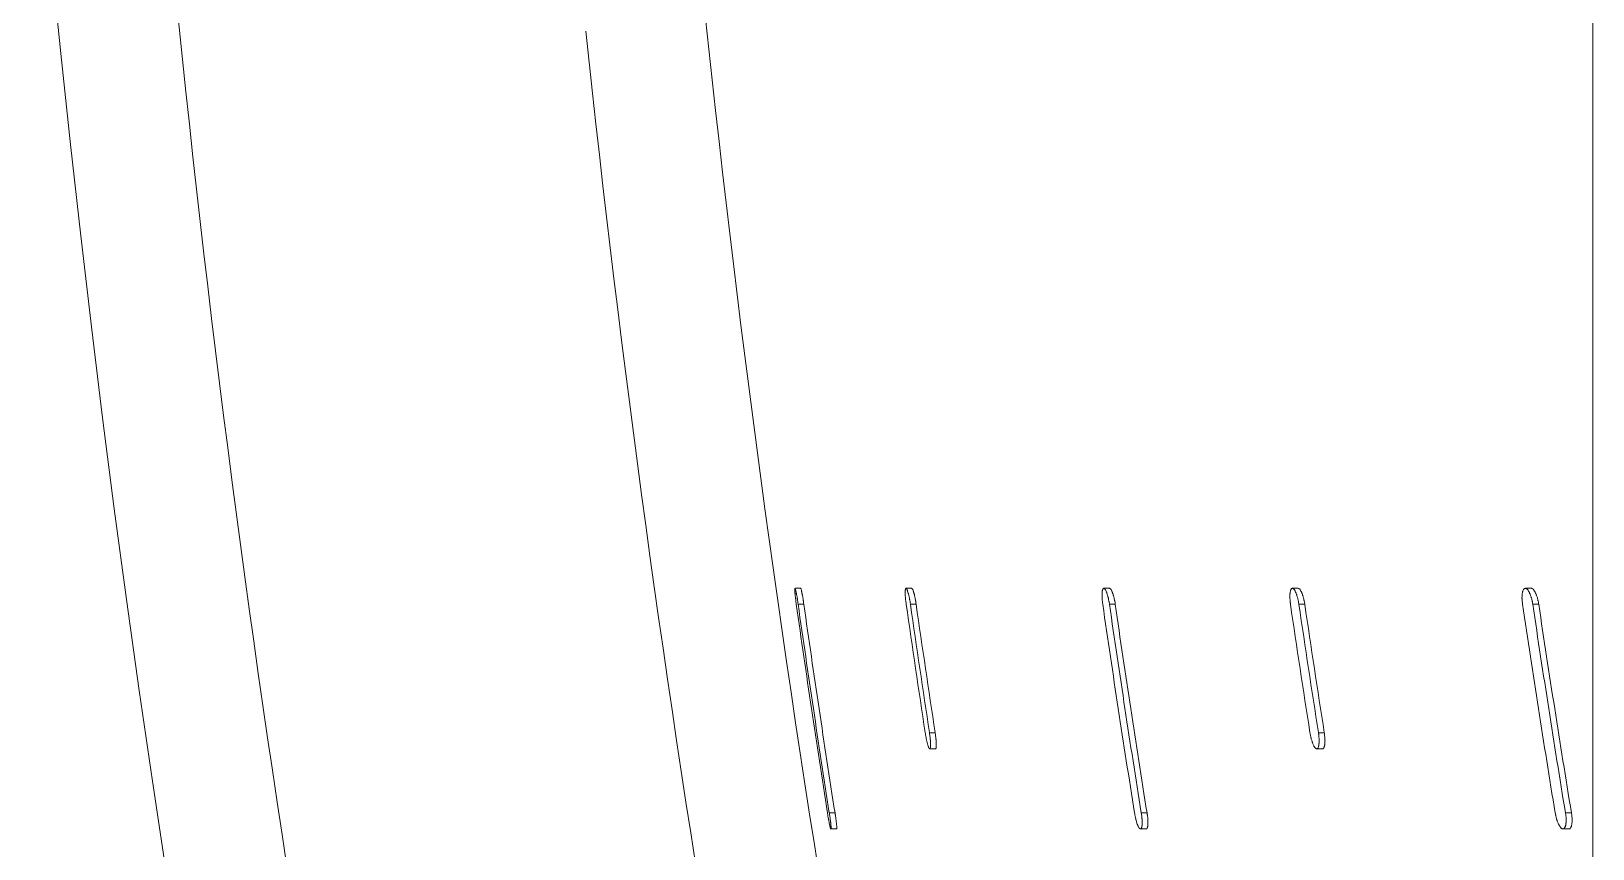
# Model space of a CAD drawing. Header units: millimetres. Extents: x 4664 to 8864, y -38 to 2932.
# Drawn here: x 7807.43 to 7824.37, y 2186.7 to 2195.57 of the extents above; entities that cross this region are included whole.
import ezdxf

# ---------------------------------------------------------------- set-up
doc = ezdxf.new("R2010")
doc.units = ezdxf.units.MM

msp = doc.modelspace()

# ---------------------------------------------------------------- linework, layer by layer
at = {"lineweight": 5}
for p, q in [((7824.373, 2198.576), (7824.373, 2186.025)), ((7815.776, 2189.525), (7815.715, 2189.525)), ((7816.982, 2189.525), (7816.92, 2189.525)), ((7819.129, 2189.525), (7819.066, 2189.525)), ((7821.177, 2189.525), (7821.113, 2189.525)), ((7823.705, 2189.525), (7823.641, 2189.525)), ((7815.811, 2189.351), (7815.749, 2189.351)), ((7817.03, 2189.351), (7816.968, 2189.351)), ((7819.191, 2189.351), (7819.128, 2189.351)), ((7821.248, 2189.351), (7821.184, 2189.351)), ((7823.787, 2189.351), (7823.722, 2189.351)), ((7817.236, 2187.958), (7817.174, 2187.958)), ((7821.459, 2187.958), (7821.395, 2187.958)), ((7817.177, 2187.784), (7817.239, 2187.784)), ((7821.376, 2187.784), (7821.44, 2187.784)), ((7816.15, 2187.087), (7816.088, 2187.087)), ((7819.536, 2187.087), (7819.473, 2187.087)), ((7824.142, 2187.087), (7824.077, 2187.087)), ((7816.104, 2186.913), (7816.166, 2186.913)), ((7819.464, 2186.913), (7819.527, 2186.913)), ((7824.05, 2186.913), (7824.114, 2186.913))]:
    msp.add_line(p, q, dxfattribs=at)
for radius, start, end in [(182.774, 159.96842, 200.03158), (181.468, 185.76036, 200.03158), (175.775, 186.0323, 200.00117), (177.081, 186.0323, 200.00117), (175.582, 188.12976, 188.87663), (175.562, 188.1307, 188.87766), (175.501, 188.13355, 188.88078), (174.401, 188.18518, 188.6478), (174.355, 188.18734, 188.65008), (174.294, 188.19025, 188.65316), (172.29, 188.2862, 189.04767), (172.218, 188.28967, 189.05147), (172.156, 188.29269, 189.05477), (170.274, 188.385, 188.85909), (170.183, 188.38948, 188.86383), (170.12, 188.39261, 188.86714), (167.783, 188.51041, 189.29283), (167.673, 188.51603, 189.29897), (167.609, 188.5193, 189.30255)]:
    msp.add_arc((7989.546, 2214.181), radius, start, end, dxfattribs=at)
for points, knots in [([(7815.749, 2189.351), (7815.748, 2189.362), (7815.746, 2189.373), (7815.743, 2189.39), (7815.743, 2189.395), (7815.741, 2189.404), (7815.741, 2189.406), (7815.74, 2189.412), (7815.74, 2189.414), (7815.737, 2189.427), (7815.736, 2189.437), (7815.733, 2189.452), (7815.732, 2189.456), (7815.73, 2189.465), (7815.73, 2189.469), (7815.727, 2189.481), (7815.726, 2189.488), (7815.724, 2189.496), (7815.723, 2189.498), (7815.723, 2189.501), (7815.722, 2189.502), (7815.721, 2189.506), (7815.72, 2189.511), (7815.719, 2189.515), (7815.718, 2189.518), (7815.718, 2189.519), (7815.717, 2189.52), (7815.717, 2189.521), (7815.716, 2189.524), (7815.715, 2189.525), (7815.714, 2189.525), (7815.714, 2189.525), (7815.713, 2189.524), (7815.713, 2189.524), (7815.713, 2189.523), (7815.713, 2189.523), (7815.713, 2189.523), (7815.713, 2189.522), (7815.712, 2189.519), (7815.712, 2189.516), (7815.712, 2189.511), (7815.712, 2189.509), (7815.712, 2189.507), (7815.712, 2189.506), (7815.712, 2189.502), (7815.713, 2189.499), (7815.713, 2189.489), (7815.714, 2189.482), (7815.714, 2189.472), (7815.715, 2189.47), (7815.715, 2189.465), (7815.715, 2189.463), (7815.716, 2189.457), (7815.717, 2189.448), (7815.718, 2189.438), (7815.719, 2189.43), (7815.719, 2189.428), (7815.719, 2189.422), (7815.72, 2189.42), (7815.721, 2189.407), (7815.723, 2189.396), (7815.725, 2189.379), (7815.726, 2189.373), (7815.727, 2189.362), (7815.728, 2189.356), (7815.729, 2189.351)], [0, 0, 0, 0, 0.0625, 0.0625, 0.09375, 0.09375, 0.109375, 0.109375, 0.125, 0.125, 0.1875, 0.1875, 0.21875, 0.21875, 0.25, 0.25, 0.3125, 0.3125, 0.328125, 0.328125, 0.34375, 0.34375, 0.375, 0.40625, 0.40625, 0.421875, 0.421875, 0.4375, 0.4375, 0.5, 0.5, 0.53125, 0.53125, 0.539063, 0.539063, 0.546875, 0.546875, 0.5625, 0.5625, 0.625, 0.625, 0.640625, 0.640625, 0.65625, 0.65625, 0.6875, 0.6875, 0.75, 0.75, 0.765625, 0.765625, 0.78125, 0.78125, 0.8125, 0.84375, 0.84375, 0.859375, 0.859375, 0.875, 0.875, 0.9375, 0.9375, 0.96875, 0.96875, 1, 1, 1, 1]), ([(7815.811, 2189.351), (7815.809, 2189.362), (7815.808, 2189.373), (7815.806, 2189.387), (7815.805, 2189.39), (7815.804, 2189.395), (7815.804, 2189.398), (7815.803, 2189.406), (7815.802, 2189.412), (7815.799, 2189.427), (7815.797, 2189.437), (7815.795, 2189.448), (7815.795, 2189.449), (7815.795, 2189.451), (7815.794, 2189.453), (7815.794, 2189.456), (7815.793, 2189.458), (7815.792, 2189.465), (7815.791, 2189.473), (7815.789, 2189.481), (7815.788, 2189.486), (7815.787, 2189.489), (7815.787, 2189.492), (7815.786, 2189.493), (7815.786, 2189.494), (7815.784, 2189.501), (7815.783, 2189.507), (7815.781, 2189.513), (7815.781, 2189.515), (7815.78, 2189.517), (7815.78, 2189.518), (7815.779, 2189.519), (7815.779, 2189.519), (7815.779, 2189.52), (7815.779, 2189.521), (7815.777, 2189.523), (7815.777, 2189.525), (7815.776, 2189.525), (7815.776, 2189.525), (7815.776, 2189.525)], [0, 0, 0, 0, 0.124509, 0.124509, 0.155636, 0.155636, 0.186763, 0.186763, 0.249017, 0.249017, 0.373526, 0.373526, 0.38909, 0.38909, 0.404653, 0.404653, 0.43578, 0.43578, 0.498035, 0.560289, 0.560289, 0.591416, 0.60698, 0.60698, 0.622543, 0.622543, 0.747052, 0.747052, 0.809306, 0.809306, 0.82487, 0.82487, 0.840434, 0.840434, 0.871561, 0.871561, 0.996069, 0.996069, 1, 1, 1, 1]), ([(7816.968, 2189.351), (7816.966, 2189.362), (7816.965, 2189.373), (7816.962, 2189.39), (7816.961, 2189.395), (7816.959, 2189.404), (7816.959, 2189.406), (7816.958, 2189.412), (7816.957, 2189.414), (7816.955, 2189.427), (7816.952, 2189.437), (7816.949, 2189.452), (7816.948, 2189.456), (7816.946, 2189.465), (7816.945, 2189.469), (7816.941, 2189.481), (7816.939, 2189.488), (7816.937, 2189.496), (7816.936, 2189.498), (7816.935, 2189.501), (7816.934, 2189.502), (7816.933, 2189.506), (7816.932, 2189.509), (7816.929, 2189.515), (7816.927, 2189.519), (7816.925, 2189.522), (7816.924, 2189.522), (7816.923, 2189.523), (7816.923, 2189.523), (7816.922, 2189.524), (7816.92, 2189.525), (7816.919, 2189.525), (7816.918, 2189.524), (7816.917, 2189.523), (7816.917, 2189.523), (7816.916, 2189.522), (7816.915, 2189.52), (7816.914, 2189.516), (7816.913, 2189.51), (7816.912, 2189.508), (7816.912, 2189.502), (7816.911, 2189.499), (7816.911, 2189.49), (7816.911, 2189.483), (7816.911, 2189.473), (7816.911, 2189.472), (7816.911, 2189.47), (7816.911, 2189.469), (7816.911, 2189.466), (7816.911, 2189.464), (7816.911, 2189.457), (7816.912, 2189.448), (7816.912, 2189.438), (7816.913, 2189.431), (7816.913, 2189.428), (7816.914, 2189.423), (7816.914, 2189.42), (7816.915, 2189.407), (7816.916, 2189.396), (7816.918, 2189.379), (7816.919, 2189.374), (7816.92, 2189.365), (7816.92, 2189.362), (7816.921, 2189.356), (7816.921, 2189.353), (7816.922, 2189.351)], [0, 0, 0, 0, 0.0625, 0.0625, 0.09375, 0.09375, 0.109375, 0.109375, 0.125, 0.125, 0.1875, 0.1875, 0.21875, 0.21875, 0.25, 0.25, 0.3125, 0.3125, 0.328125, 0.328125, 0.34375, 0.34375, 0.375, 0.375, 0.4375, 0.4375, 0.453125, 0.453125, 0.46875, 0.46875, 0.5, 0.53125, 0.53125, 0.546875, 0.546875, 0.5625, 0.5625, 0.625, 0.625, 0.65625, 0.65625, 0.6875, 0.6875, 0.75, 0.75, 0.757812, 0.757812, 0.765625, 0.765625, 0.78125, 0.78125, 0.8125, 0.84375, 0.84375, 0.859375, 0.859375, 0.875, 0.875, 0.9375, 0.9375, 0.96875, 0.96875, 0.984375, 0.984375, 1, 1, 1, 1]), ([(7817.03, 2189.351), (7817.028, 2189.362), (7817.027, 2189.373), (7817.024, 2189.387), (7817.024, 2189.391), (7817.023, 2189.395), (7817.022, 2189.398), (7817.022, 2189.4), (7817.021, 2189.406), (7817.02, 2189.412), (7817.017, 2189.427), (7817.015, 2189.437), (7817.012, 2189.449), (7817.011, 2189.451), (7817.01, 2189.456), (7817.01, 2189.458), (7817.008, 2189.465), (7817.006, 2189.473), (7817.004, 2189.481), (7817.002, 2189.486), (7817.001, 2189.489), (7817, 2189.491), (7817, 2189.493), (7816.999, 2189.494), (7816.997, 2189.501), (7816.995, 2189.506), (7816.992, 2189.513), (7816.991, 2189.515), (7816.99, 2189.518), (7816.989, 2189.518), (7816.988, 2189.52), (7816.988, 2189.52), (7816.985, 2189.523), (7816.984, 2189.525), (7816.982, 2189.525), (7816.982, 2189.525), (7816.982, 2189.525)], [0, 0, 0, 0, 0.124116, 0.124116, 0.155145, 0.17066, 0.17066, 0.186174, 0.186174, 0.248232, 0.248232, 0.372349, 0.372349, 0.403378, 0.403378, 0.434407, 0.434407, 0.496465, 0.558523, 0.558523, 0.589552, 0.605067, 0.605067, 0.620581, 0.620581, 0.744697, 0.744697, 0.806756, 0.806756, 0.837785, 0.837785, 0.868814, 0.868814, 0.99293, 0.99293, 1, 1, 1, 1]), ([(7819.055, 2189.351), (7819.054, 2189.362), (7819.052, 2189.374), (7819.05, 2189.39), (7819.05, 2189.396), (7819.049, 2189.404), (7819.049, 2189.407), (7819.049, 2189.413), (7819.049, 2189.415), (7819.048, 2189.429), (7819.047, 2189.439), (7819.047, 2189.451), (7819.047, 2189.453), (7819.047, 2189.457), (7819.047, 2189.458), (7819.047, 2189.46), (7819.048, 2189.466), (7819.048, 2189.475), (7819.049, 2189.483), (7819.049, 2189.488), (7819.05, 2189.49), (7819.05, 2189.493), (7819.05, 2189.495), (7819.051, 2189.5), (7819.052, 2189.506), (7819.055, 2189.513), (7819.056, 2189.516), (7819.058, 2189.519), (7819.058, 2189.519), (7819.059, 2189.521), (7819.06, 2189.521), (7819.062, 2189.524), (7819.064, 2189.525), (7819.067, 2189.525), (7819.068, 2189.525), (7819.069, 2189.524), (7819.07, 2189.524), (7819.072, 2189.523), (7819.073, 2189.522), (7819.077, 2189.519), (7819.08, 2189.515), (7819.083, 2189.51), (7819.084, 2189.509), (7819.085, 2189.506), (7819.086, 2189.505), (7819.088, 2189.501), (7819.091, 2189.495), (7819.094, 2189.488), (7819.096, 2189.483), (7819.097, 2189.481), (7819.098, 2189.477), (7819.099, 2189.475), (7819.102, 2189.465), (7819.105, 2189.457), (7819.109, 2189.442), (7819.11, 2189.438), (7819.112, 2189.43), (7819.113, 2189.428), (7819.114, 2189.422), (7819.115, 2189.42), (7819.118, 2189.407), (7819.12, 2189.396), (7819.123, 2189.382), (7819.123, 2189.379), (7819.124, 2189.374), (7819.125, 2189.371), (7819.126, 2189.362), (7819.127, 2189.356), (7819.128, 2189.351)], [0, 0, 0, 0, 0.0625, 0.0625, 0.09375, 0.09375, 0.109375, 0.109375, 0.125, 0.125, 0.1875, 0.1875, 0.203125, 0.203125, 0.210938, 0.210938, 0.21875, 0.25, 0.28125, 0.28125, 0.296875, 0.296875, 0.3125, 0.3125, 0.34375, 0.375, 0.40625, 0.40625, 0.421875, 0.421875, 0.4375, 0.4375, 0.5, 0.5, 0.515625, 0.515625, 0.53125, 0.53125, 0.5625, 0.5625, 0.625, 0.625, 0.640625, 0.640625, 0.65625, 0.65625, 0.6875, 0.71875, 0.71875, 0.734375, 0.734375, 0.75, 0.75, 0.8125, 0.8125, 0.84375, 0.84375, 0.859375, 0.859375, 0.875, 0.875, 0.9375, 0.9375, 0.953125, 0.953125, 0.96875, 0.96875, 1, 1, 1, 1]), ([(7819.191, 2189.351), (7819.189, 2189.362), (7819.187, 2189.373), (7819.185, 2189.387), (7819.184, 2189.39), (7819.183, 2189.396), (7819.182, 2189.398), (7819.181, 2189.407), (7819.179, 2189.412), (7819.176, 2189.428), (7819.173, 2189.438), (7819.17, 2189.449), (7819.169, 2189.452), (7819.168, 2189.456), (7819.167, 2189.458), (7819.165, 2189.465), (7819.162, 2189.473), (7819.16, 2189.481), (7819.157, 2189.486), (7819.157, 2189.488), (7819.155, 2189.491), (7819.155, 2189.493), (7819.151, 2189.501), (7819.148, 2189.506), (7819.144, 2189.513), (7819.143, 2189.515), (7819.141, 2189.517), (7819.141, 2189.517), (7819.14, 2189.518), (7819.14, 2189.519), (7819.139, 2189.52), (7819.138, 2189.52), (7819.135, 2189.523), (7819.132, 2189.525), (7819.129, 2189.525), (7819.129, 2189.525), (7819.129, 2189.525)], [0, 0, 0, 0, 0.123705, 0.123705, 0.154631, 0.154631, 0.185557, 0.185557, 0.247409, 0.247409, 0.371114, 0.371114, 0.40204, 0.40204, 0.432966, 0.432966, 0.494819, 0.556671, 0.556671, 0.587597, 0.587597, 0.618523, 0.618523, 0.742228, 0.742228, 0.80408, 0.80408, 0.819543, 0.819543, 0.835006, 0.835006, 0.865933, 0.865933, 0.989637, 0.989637, 1, 1, 1, 1]), ([(7821.184, 2189.351), (7821.183, 2189.356), (7821.182, 2189.362), (7821.18, 2189.374), (7821.178, 2189.385), (7821.176, 2189.396), (7821.174, 2189.404), (7821.173, 2189.407), (7821.172, 2189.412), (7821.171, 2189.415), (7821.168, 2189.428), (7821.165, 2189.438), (7821.161, 2189.45), (7821.161, 2189.452), (7821.159, 2189.456), (7821.158, 2189.459), (7821.156, 2189.465), (7821.154, 2189.469), (7821.149, 2189.481), (7821.146, 2189.488), (7821.142, 2189.496), (7821.141, 2189.498), (7821.139, 2189.501), (7821.139, 2189.502), (7821.136, 2189.506), (7821.134, 2189.509), (7821.129, 2189.515), (7821.126, 2189.518), (7821.122, 2189.521), (7821.121, 2189.522), (7821.12, 2189.523), (7821.119, 2189.523), (7821.117, 2189.524), (7821.114, 2189.525), (7821.111, 2189.525), (7821.109, 2189.524), (7821.108, 2189.524), (7821.106, 2189.523), (7821.106, 2189.523), (7821.102, 2189.52), (7821.1, 2189.517), (7821.097, 2189.511), (7821.096, 2189.508), (7821.094, 2189.505), (7821.094, 2189.503), (7821.093, 2189.5), (7821.093, 2189.499), (7821.091, 2189.494), (7821.09, 2189.487), (7821.089, 2189.48), (7821.088, 2189.474), (7821.088, 2189.472), (7821.087, 2189.467), (7821.087, 2189.465), (7821.087, 2189.459), (7821.086, 2189.449), (7821.086, 2189.439), (7821.086, 2189.429), (7821.086, 2189.424), (7821.087, 2189.413), (7821.087, 2189.402), (7821.088, 2189.385), (7821.09, 2189.374), (7821.091, 2189.365), (7821.091, 2189.362), (7821.092, 2189.356), (7821.092, 2189.354), (7821.093, 2189.351)], [0, 0, 0, 0, 0.03125, 0.03125, 0.0625, 0.09375, 0.09375, 0.109375, 0.109375, 0.125, 0.125, 0.1875, 0.1875, 0.203125, 0.203125, 0.21875, 0.21875, 0.25, 0.25, 0.3125, 0.3125, 0.328125, 0.328125, 0.34375, 0.34375, 0.375, 0.375, 0.4375, 0.4375, 0.453125, 0.453125, 0.46875, 0.46875, 0.5, 0.53125, 0.53125, 0.546875, 0.546875, 0.5625, 0.5625, 0.625, 0.625, 0.65625, 0.65625, 0.671875, 0.671875, 0.6875, 0.6875, 0.71875, 0.75, 0.75, 0.765625, 0.765625, 0.78125, 0.78125, 0.8125, 0.84375, 0.84375, 0.875, 0.875, 0.90625, 0.9375, 0.96875, 0.96875, 0.984375, 0.984375, 1, 1, 1, 1]), ([(7821.248, 2189.351), (7821.246, 2189.362), (7821.244, 2189.374), (7821.241, 2189.388), (7821.241, 2189.39), (7821.239, 2189.396), (7821.239, 2189.399), (7821.237, 2189.407), (7821.236, 2189.412), (7821.232, 2189.428), (7821.229, 2189.438), (7821.225, 2189.45), (7821.224, 2189.452), (7821.223, 2189.456), (7821.222, 2189.459), (7821.22, 2189.465), (7821.216, 2189.473), (7821.213, 2189.481), (7821.211, 2189.486), (7821.21, 2189.488), (7821.208, 2189.491), (7821.207, 2189.493), (7821.203, 2189.501), (7821.2, 2189.506), (7821.195, 2189.513), (7821.193, 2189.515), (7821.191, 2189.517), (7821.19, 2189.518), (7821.188, 2189.52), (7821.187, 2189.52), (7821.183, 2189.523), (7821.18, 2189.524), (7821.177, 2189.525), (7821.177, 2189.525), (7821.176, 2189.525)], [0, 0, 0, 0, 0.12342, 0.12342, 0.154275, 0.154275, 0.18513, 0.18513, 0.24684, 0.24684, 0.37026, 0.37026, 0.401115, 0.401115, 0.43197, 0.43197, 0.49368, 0.55539, 0.55539, 0.586245, 0.586245, 0.6171, 0.6171, 0.74052, 0.74052, 0.80223, 0.80223, 0.833085, 0.833085, 0.86394, 0.86394, 0.98736, 0.98736, 1, 1, 1, 1]), ([(7823.611, 2189.351), (7823.61, 2189.356), (7823.609, 2189.368), (7823.607, 2189.385), (7823.606, 2189.397), (7823.606, 2189.405), (7823.606, 2189.408), (7823.606, 2189.414), (7823.605, 2189.416), (7823.605, 2189.424), (7823.605, 2189.435), (7823.606, 2189.445), (7823.606, 2189.451), (7823.606, 2189.452), (7823.607, 2189.454), (7823.607, 2189.456), (7823.607, 2189.459), (7823.607, 2189.461), (7823.608, 2189.468), (7823.609, 2189.477), (7823.611, 2189.484), (7823.612, 2189.49), (7823.613, 2189.491), (7823.614, 2189.495), (7823.614, 2189.496), (7823.617, 2189.504), (7823.62, 2189.509), (7823.623, 2189.514), (7823.624, 2189.515), (7823.625, 2189.517), (7823.626, 2189.518), (7823.628, 2189.52), (7823.63, 2189.521), (7823.635, 2189.524), (7823.638, 2189.525), (7823.643, 2189.525), (7823.644, 2189.524), (7823.646, 2189.524), (7823.646, 2189.524), (7823.649, 2189.523), (7823.653, 2189.521), (7823.657, 2189.518), (7823.66, 2189.516), (7823.661, 2189.515), (7823.663, 2189.513), (7823.664, 2189.512), (7823.669, 2189.506), (7823.672, 2189.501), (7823.678, 2189.492), (7823.68, 2189.488), (7823.683, 2189.483), (7823.684, 2189.481), (7823.686, 2189.477), (7823.687, 2189.475), (7823.691, 2189.466), (7823.695, 2189.457), (7823.7, 2189.443), (7823.702, 2189.438), (7823.704, 2189.432), (7823.704, 2189.431), (7823.705, 2189.428), (7823.706, 2189.424), (7823.707, 2189.42), (7823.711, 2189.407), (7823.714, 2189.397), (7823.717, 2189.382), (7823.717, 2189.38), (7823.718, 2189.374), (7823.719, 2189.371), (7823.72, 2189.362), (7823.721, 2189.356), (7823.722, 2189.351)], [0, 0, 0, 0, 0.03125, 0.0625, 0.09375, 0.09375, 0.109375, 0.109375, 0.125, 0.125, 0.15625, 0.1875, 0.1875, 0.195313, 0.195313, 0.203125, 0.203125, 0.21875, 0.21875, 0.25, 0.28125, 0.28125, 0.296875, 0.296875, 0.3125, 0.3125, 0.375, 0.375, 0.390625, 0.390625, 0.40625, 0.40625, 0.4375, 0.4375, 0.5, 0.5, 0.515625, 0.515625, 0.53125, 0.53125, 0.5625, 0.59375, 0.59375, 0.609375, 0.609375, 0.625, 0.625, 0.6875, 0.6875, 0.71875, 0.71875, 0.734375, 0.734375, 0.75, 0.75, 0.8125, 0.8125, 0.84375, 0.84375, 0.851562, 0.851562, 0.859375, 0.875, 0.875, 0.9375, 0.9375, 0.953125, 0.953125, 0.96875, 0.96875, 1, 1, 1, 1]), ([(7823.787, 2189.351), (7823.786, 2189.356), (7823.784, 2189.368), (7823.782, 2189.379), (7823.78, 2189.388), (7823.779, 2189.391), (7823.778, 2189.396), (7823.777, 2189.399), (7823.775, 2189.407), (7823.774, 2189.413), (7823.77, 2189.428), (7823.766, 2189.438), (7823.762, 2189.45), (7823.761, 2189.452), (7823.759, 2189.457), (7823.759, 2189.459), (7823.756, 2189.465), (7823.752, 2189.474), (7823.749, 2189.481), (7823.746, 2189.486), (7823.745, 2189.488), (7823.743, 2189.492), (7823.742, 2189.493), (7823.737, 2189.501), (7823.733, 2189.506), (7823.727, 2189.513), (7823.725, 2189.515), (7823.722, 2189.517), (7823.721, 2189.518), (7823.72, 2189.52), (7823.719, 2189.52), (7823.714, 2189.523), (7823.71, 2189.524), (7823.706, 2189.525), (7823.706, 2189.525), (7823.705, 2189.525)], [0, 0, 0, 0, 0.061561, 0.123122, 0.123122, 0.153902, 0.153902, 0.184682, 0.184682, 0.246243, 0.246243, 0.369365, 0.369365, 0.400145, 0.400145, 0.430925, 0.430925, 0.492486, 0.554047, 0.554047, 0.584827, 0.584827, 0.615608, 0.615608, 0.738729, 0.738729, 0.80029, 0.80029, 0.83107, 0.83107, 0.861851, 0.861851, 0.984972, 0.984972, 1, 1, 1, 1]), ([(7817.128, 2187.958), (7817.13, 2187.946), (7817.132, 2187.935), (7817.135, 2187.918), (7817.136, 2187.913), (7817.137, 2187.905), (7817.138, 2187.902), (7817.139, 2187.897), (7817.139, 2187.894), (7817.142, 2187.881), (7817.144, 2187.871), (7817.148, 2187.857), (7817.149, 2187.852), (7817.151, 2187.843), (7817.152, 2187.839), (7817.156, 2187.827), (7817.158, 2187.82), (7817.161, 2187.812), (7817.161, 2187.811), (7817.162, 2187.808), (7817.163, 2187.806), (7817.164, 2187.802), (7817.165, 2187.8), (7817.168, 2187.793), (7817.17, 2187.79), (7817.173, 2187.787), (7817.173, 2187.786), (7817.174, 2187.785), (7817.174, 2187.785), (7817.176, 2187.784), (7817.177, 2187.783), (7817.179, 2187.784), (7817.18, 2187.784), (7817.18, 2187.785), (7817.181, 2187.786), (7817.181, 2187.786), (7817.183, 2187.789), (7817.183, 2187.792), (7817.185, 2187.798), (7817.185, 2187.801), (7817.185, 2187.806), (7817.186, 2187.809), (7817.186, 2187.819), (7817.186, 2187.826), (7817.186, 2187.835), (7817.186, 2187.836), (7817.186, 2187.838), (7817.186, 2187.839), (7817.186, 2187.842), (7817.186, 2187.844), (7817.186, 2187.851), (7817.185, 2187.86), (7817.184, 2187.87), (7817.184, 2187.878), (7817.183, 2187.88), (7817.183, 2187.885), (7817.183, 2187.888), (7817.181, 2187.901), (7817.18, 2187.912), (7817.178, 2187.929), (7817.177, 2187.935), (7817.176, 2187.943), (7817.176, 2187.946), (7817.175, 2187.952), (7817.175, 2187.955), (7817.174, 2187.958)], [0, 0, 0, 0, 0.0625, 0.0625, 0.09375, 0.09375, 0.109375, 0.109375, 0.125, 0.125, 0.1875, 0.1875, 0.21875, 0.21875, 0.25, 0.25, 0.3125, 0.3125, 0.328125, 0.328125, 0.34375, 0.34375, 0.375, 0.375, 0.4375, 0.4375, 0.453125, 0.453125, 0.46875, 0.46875, 0.5, 0.53125, 0.53125, 0.546875, 0.546875, 0.5625, 0.5625, 0.625, 0.625, 0.65625, 0.65625, 0.6875, 0.6875, 0.75, 0.75, 0.757812, 0.757812, 0.765625, 0.765625, 0.78125, 0.78125, 0.8125, 0.84375, 0.84375, 0.859375, 0.859375, 0.875, 0.875, 0.9375, 0.9375, 0.96875, 0.96875, 0.984375, 0.984375, 1, 1, 1, 1]), ([(7817.24, 2187.784), (7817.24, 2187.784), (7817.24, 2187.784), (7817.241, 2187.784), (7817.241, 2187.784), (7817.242, 2187.785), (7817.243, 2187.785), (7817.245, 2187.789), (7817.246, 2187.792), (7817.247, 2187.797), (7817.247, 2187.797), (7817.247, 2187.798), (7817.247, 2187.799), (7817.247, 2187.801), (7817.247, 2187.802), (7817.248, 2187.806), (7817.248, 2187.812), (7817.248, 2187.819), (7817.248, 2187.824), (7817.248, 2187.826), (7817.248, 2187.83), (7817.248, 2187.832), (7817.248, 2187.842), (7817.248, 2187.851), (7817.247, 2187.865), (7817.247, 2187.87), (7817.246, 2187.876), (7817.246, 2187.878), (7817.246, 2187.88), (7817.245, 2187.884), (7817.245, 2187.888), (7817.244, 2187.901), (7817.242, 2187.912), (7817.241, 2187.926), (7817.24, 2187.929), (7817.24, 2187.935), (7817.239, 2187.938), (7817.238, 2187.946), (7817.237, 2187.952), (7817.236, 2187.958)], [0, 0, 0, 0, 0.023952, 0.023952, 0.055437, 0.055437, 0.118408, 0.118408, 0.24435, 0.24435, 0.260092, 0.260092, 0.275835, 0.275835, 0.30732, 0.30732, 0.370291, 0.433262, 0.433262, 0.464748, 0.464748, 0.496233, 0.496233, 0.622175, 0.622175, 0.685146, 0.685146, 0.700888, 0.700888, 0.716631, 0.748117, 0.748117, 0.874058, 0.874058, 0.905544, 0.905544, 0.937029, 0.937029, 1, 1, 1, 1]), ([(7821.304, 2187.958), (7821.305, 2187.952), (7821.306, 2187.946), (7821.308, 2187.935), (7821.31, 2187.923), (7821.313, 2187.912), (7821.314, 2187.904), (7821.315, 2187.901), (7821.316, 2187.896), (7821.317, 2187.893), (7821.321, 2187.88), (7821.324, 2187.87), (7821.327, 2187.859), (7821.328, 2187.856), (7821.33, 2187.852), (7821.331, 2187.85), (7821.333, 2187.843), (7821.335, 2187.839), (7821.34, 2187.827), (7821.343, 2187.82), (7821.347, 2187.812), (7821.348, 2187.811), (7821.35, 2187.808), (7821.351, 2187.806), (7821.353, 2187.802), (7821.355, 2187.8), (7821.36, 2187.793), (7821.363, 2187.79), (7821.367, 2187.787), (7821.368, 2187.786), (7821.37, 2187.785), (7821.371, 2187.785), (7821.373, 2187.784), (7821.376, 2187.783), (7821.379, 2187.784), (7821.381, 2187.784), (7821.382, 2187.785), (7821.383, 2187.785), (7821.384, 2187.786), (7821.387, 2187.788), (7821.389, 2187.791), (7821.393, 2187.797), (7821.394, 2187.8), (7821.395, 2187.804), (7821.396, 2187.805), (7821.396, 2187.808), (7821.397, 2187.809), (7821.398, 2187.814), (7821.399, 2187.821), (7821.401, 2187.828), (7821.401, 2187.834), (7821.401, 2187.837), (7821.402, 2187.841), (7821.402, 2187.843), (7821.402, 2187.85), (7821.403, 2187.859), (7821.403, 2187.874), (7821.403, 2187.884), (7821.402, 2187.895), (7821.402, 2187.901), (7821.401, 2187.912), (7821.4, 2187.923), (7821.399, 2187.934), (7821.398, 2187.943), (7821.397, 2187.946), (7821.396, 2187.952), (7821.396, 2187.955), (7821.395, 2187.958)], [0, 0, 0, 0, 0.03125, 0.03125, 0.0625, 0.09375, 0.09375, 0.109375, 0.109375, 0.125, 0.125, 0.1875, 0.1875, 0.203125, 0.203125, 0.21875, 0.21875, 0.25, 0.25, 0.3125, 0.3125, 0.328125, 0.328125, 0.34375, 0.34375, 0.375, 0.375, 0.4375, 0.4375, 0.453125, 0.453125, 0.46875, 0.46875, 0.5, 0.53125, 0.53125, 0.546875, 0.546875, 0.5625, 0.5625, 0.625, 0.625, 0.65625, 0.65625, 0.671875, 0.671875, 0.6875, 0.6875, 0.71875, 0.75, 0.75, 0.765625, 0.765625, 0.78125, 0.78125, 0.8125, 0.84375, 0.875, 0.875, 0.90625, 0.90625, 0.9375, 0.96875, 0.96875, 0.984375, 0.984375, 1, 1, 1, 1]), ([(7821.441, 2187.784), (7821.442, 2187.784), (7821.443, 2187.784), (7821.445, 2187.784), (7821.447, 2187.785), (7821.451, 2187.788), (7821.453, 2187.791), (7821.456, 2187.796), (7821.456, 2187.797), (7821.457, 2187.799), (7821.457, 2187.8), (7821.458, 2187.801), (7821.459, 2187.804), (7821.461, 2187.811), (7821.462, 2187.817), (7821.464, 2187.825), (7821.464, 2187.828), (7821.465, 2187.835), (7821.465, 2187.837), (7821.466, 2187.841), (7821.466, 2187.843), (7821.466, 2187.85), (7821.467, 2187.859), (7821.467, 2187.869), (7821.467, 2187.875), (7821.467, 2187.877), (7821.466, 2187.879), (7821.466, 2187.88), (7821.466, 2187.884), (7821.466, 2187.887), (7821.466, 2187.895), (7821.465, 2187.906), (7821.464, 2187.917), (7821.463, 2187.926), (7821.463, 2187.929), (7821.462, 2187.934), (7821.462, 2187.937), (7821.461, 2187.946), (7821.46, 2187.952), (7821.459, 2187.958)], [0, 0, 0, 0, 0.049693, 0.049693, 0.113047, 0.113047, 0.239754, 0.239754, 0.271431, 0.271431, 0.28727, 0.28727, 0.303108, 0.366462, 0.429816, 0.429816, 0.49317, 0.49317, 0.524846, 0.524846, 0.556523, 0.556523, 0.619877, 0.683231, 0.683231, 0.699069, 0.699069, 0.714908, 0.714908, 0.746585, 0.746585, 0.809939, 0.873292, 0.873292, 0.904969, 0.904969, 0.936646, 0.936646, 1, 1, 1, 1]), ([(7816.088, 2187.087), (7816.09, 2187.076), (7816.091, 2187.064), (7816.094, 2187.048), (7816.094, 2187.042), (7816.096, 2187.034), (7816.096, 2187.031), (7816.097, 2187.026), (7816.097, 2187.023), (7816.099, 2187.01), (7816.1, 2187), (7816.101, 2186.988), (7816.102, 2186.986), (7816.102, 2186.981), (7816.102, 2186.979), (7816.103, 2186.972), (7816.104, 2186.968), (7816.105, 2186.956), (7816.105, 2186.949), (7816.106, 2186.941), (7816.106, 2186.941), (7816.106, 2186.939), (7816.106, 2186.938), (7816.106, 2186.936), (7816.106, 2186.935), (7816.106, 2186.931), (7816.107, 2186.926), (7816.107, 2186.922), (7816.107, 2186.919), (7816.106, 2186.919), (7816.106, 2186.917), (7816.106, 2186.917), (7816.106, 2186.914), (7816.105, 2186.913), (7816.104, 2186.913), (7816.104, 2186.913), (7816.103, 2186.914), (7816.103, 2186.914), (7816.103, 2186.914), (7816.103, 2186.915), (7816.102, 2186.916), (7816.101, 2186.919), (7816.1, 2186.922), (7816.098, 2186.928), (7816.098, 2186.929), (7816.097, 2186.931), (7816.097, 2186.933), (7816.096, 2186.937), (7816.094, 2186.942), (7816.093, 2186.949), (7816.092, 2186.955), (7816.091, 2186.957), (7816.09, 2186.96), (7816.09, 2186.962), (7816.088, 2186.973), (7816.086, 2186.981), (7816.083, 2186.995), (7816.082, 2187), (7816.081, 2187.008), (7816.08, 2187.01), (7816.079, 2187.015), (7816.079, 2187.018), (7816.077, 2187.031), (7816.075, 2187.042), (7816.072, 2187.056), (7816.072, 2187.059), (7816.071, 2187.064), (7816.07, 2187.067), (7816.069, 2187.076), (7816.068, 2187.081), (7816.067, 2187.087)], [0, 0, 0, 0, 0.0625, 0.0625, 0.09375, 0.09375, 0.109375, 0.109375, 0.125, 0.125, 0.1875, 0.1875, 0.203125, 0.203125, 0.21875, 0.21875, 0.25, 0.25, 0.3125, 0.3125, 0.320313, 0.320313, 0.328125, 0.328125, 0.34375, 0.34375, 0.375, 0.40625, 0.40625, 0.421875, 0.421875, 0.4375, 0.4375, 0.5, 0.5, 0.53125, 0.53125, 0.539063, 0.539063, 0.546875, 0.5625, 0.5625, 0.625, 0.625, 0.640625, 0.640625, 0.65625, 0.65625, 0.6875, 0.71875, 0.71875, 0.734375, 0.734375, 0.75, 0.75, 0.8125, 0.8125, 0.84375, 0.84375, 0.859375, 0.859375, 0.875, 0.875, 0.9375, 0.9375, 0.953125, 0.953125, 0.96875, 0.96875, 1, 1, 1, 1]), ([(7816.167, 2186.913), (7816.167, 2186.913), (7816.167, 2186.913), (7816.167, 2186.913), (7816.167, 2186.913), (7816.167, 2186.914), (7816.168, 2186.914), (7816.168, 2186.915), (7816.168, 2186.918), (7816.168, 2186.922), (7816.168, 2186.927), (7816.168, 2186.928), (7816.168, 2186.931), (7816.168, 2186.932), (7816.168, 2186.936), (7816.168, 2186.942), (7816.167, 2186.949), (7816.167, 2186.954), (7816.167, 2186.956), (7816.166, 2186.959), (7816.166, 2186.96), (7816.166, 2186.962), (7816.166, 2186.963), (7816.165, 2186.972), (7816.164, 2186.981), (7816.162, 2186.995), (7816.162, 2187), (7816.161, 2187.01), (7816.16, 2187.015), (7816.158, 2187.031), (7816.156, 2187.042), (7816.154, 2187.056), (7816.154, 2187.059), (7816.153, 2187.064), (7816.153, 2187.067), (7816.151, 2187.076), (7816.15, 2187.081), (7816.15, 2187.087)], [0, 0, 0, 0, 0.027175, 0.042866, 0.042866, 0.058557, 0.058557, 0.12132, 0.12132, 0.246845, 0.246845, 0.278227, 0.278227, 0.309608, 0.309608, 0.372371, 0.435134, 0.435134, 0.466516, 0.466516, 0.482206, 0.482206, 0.497897, 0.497897, 0.623423, 0.623423, 0.686186, 0.686186, 0.748948, 0.748948, 0.874474, 0.874474, 0.905856, 0.905856, 0.937237, 0.937237, 1, 1, 1, 1]), ([(7819.473, 2187.087), (7819.475, 2187.075), (7819.476, 2187.064), (7819.478, 2187.047), (7819.479, 2187.042), (7819.48, 2187.033), (7819.48, 2187.031), (7819.481, 2187.025), (7819.481, 2187.022), (7819.482, 2187.009), (7819.482, 2186.999), (7819.482, 2186.987), (7819.482, 2186.985), (7819.482, 2186.981), (7819.482, 2186.98), (7819.482, 2186.978), (7819.482, 2186.972), (7819.482, 2186.962), (7819.481, 2186.955), (7819.481, 2186.949), (7819.481, 2186.948), (7819.48, 2186.944), (7819.48, 2186.943), (7819.479, 2186.938), (7819.478, 2186.932), (7819.476, 2186.925), (7819.474, 2186.921), (7819.473, 2186.919), (7819.472, 2186.918), (7819.471, 2186.917), (7819.471, 2186.916), (7819.468, 2186.914), (7819.466, 2186.913), (7819.463, 2186.913), (7819.463, 2186.913), (7819.461, 2186.913), (7819.461, 2186.914), (7819.459, 2186.915), (7819.458, 2186.916), (7819.454, 2186.919), (7819.451, 2186.922), (7819.445, 2186.931), (7819.442, 2186.937), (7819.438, 2186.946), (7819.436, 2186.95), (7819.434, 2186.955), (7819.433, 2186.957), (7819.432, 2186.961), (7819.431, 2186.963), (7819.427, 2186.973), (7819.425, 2186.981), (7819.42, 2186.995), (7819.419, 2187), (7819.417, 2187.008), (7819.416, 2187.01), (7819.415, 2187.015), (7819.414, 2187.018), (7819.411, 2187.031), (7819.409, 2187.042), (7819.406, 2187.056), (7819.405, 2187.058), (7819.404, 2187.064), (7819.404, 2187.067), (7819.402, 2187.075), (7819.401, 2187.081), (7819.4, 2187.087)], [0, 0, 0, 0, 0.0625, 0.0625, 0.09375, 0.09375, 0.109375, 0.109375, 0.125, 0.125, 0.1875, 0.1875, 0.203125, 0.203125, 0.210937, 0.210937, 0.21875, 0.25, 0.28125, 0.28125, 0.296875, 0.296875, 0.3125, 0.3125, 0.34375, 0.375, 0.40625, 0.40625, 0.421875, 0.421875, 0.4375, 0.4375, 0.5, 0.5, 0.515625, 0.515625, 0.53125, 0.53125, 0.5625, 0.5625, 0.625, 0.625, 0.6875, 0.6875, 0.71875, 0.71875, 0.734375, 0.734375, 0.75, 0.75, 0.8125, 0.8125, 0.84375, 0.84375, 0.859375, 0.859375, 0.875, 0.875, 0.9375, 0.9375, 0.953125, 0.953125, 0.96875, 0.96875, 1, 1, 1, 1]), ([(7819.527, 2186.913), (7819.528, 2186.913), (7819.529, 2186.913), (7819.531, 2186.914), (7819.532, 2186.915), (7819.535, 2186.918), (7819.537, 2186.921), (7819.539, 2186.926), (7819.54, 2186.927), (7819.54, 2186.93), (7819.541, 2186.931), (7819.542, 2186.935), (7819.543, 2186.941), (7819.544, 2186.947), (7819.544, 2186.953), (7819.544, 2186.955), (7819.545, 2186.958), (7819.545, 2186.96), (7819.545, 2186.967), (7819.545, 2186.975), (7819.545, 2186.989), (7819.545, 2186.999), (7819.545, 2187.006), (7819.545, 2187.009), (7819.544, 2187.014), (7819.544, 2187.017), (7819.543, 2187.03), (7819.542, 2187.041), (7819.54, 2187.055), (7819.54, 2187.058), (7819.539, 2187.064), (7819.539, 2187.067), (7819.538, 2187.076), (7819.537, 2187.081), (7819.536, 2187.087)], [0, 0, 0, 0, 0.051748, 0.051748, 0.114965, 0.114965, 0.241399, 0.241399, 0.273007, 0.273007, 0.304616, 0.304616, 0.367832, 0.431049, 0.431049, 0.462657, 0.462657, 0.494266, 0.494266, 0.557483, 0.620699, 0.683916, 0.683916, 0.715525, 0.715525, 0.747133, 0.747133, 0.873566, 0.873566, 0.905175, 0.905175, 0.936783, 0.936783, 1, 1, 1, 1]), ([(7824.077, 2187.087), (7824.078, 2187.081), (7824.08, 2187.07), (7824.082, 2187.052), (7824.083, 2187.041), (7824.083, 2187.032), (7824.083, 2187.03), (7824.084, 2187.024), (7824.084, 2187.021), (7824.084, 2187.013), (7824.084, 2187.003), (7824.084, 2186.993), (7824.083, 2186.987), (7824.083, 2186.986), (7824.083, 2186.983), (7824.083, 2186.982), (7824.083, 2186.978), (7824.082, 2186.976), (7824.082, 2186.969), (7824.081, 2186.961), (7824.079, 2186.953), (7824.078, 2186.948), (7824.077, 2186.946), (7824.076, 2186.943), (7824.076, 2186.941), (7824.074, 2186.937), (7824.072, 2186.931), (7824.069, 2186.926), (7824.067, 2186.923), (7824.066, 2186.922), (7824.065, 2186.921), (7824.064, 2186.92), (7824.062, 2186.918), (7824.06, 2186.916), (7824.056, 2186.913), (7824.052, 2186.913), (7824.048, 2186.913), (7824.047, 2186.913), (7824.045, 2186.914), (7824.044, 2186.914), (7824.041, 2186.915), (7824.037, 2186.917), (7824.033, 2186.92), (7824.03, 2186.922), (7824.029, 2186.923), (7824.027, 2186.925), (7824.026, 2186.926), (7824.021, 2186.932), (7824.018, 2186.937), (7824.012, 2186.946), (7824.01, 2186.95), (7824.007, 2186.955), (7824.006, 2186.957), (7824.004, 2186.96), (7824.003, 2186.962), (7823.998, 2186.972), (7823.994, 2186.981), (7823.989, 2186.995), (7823.988, 2187), (7823.985, 2187.007), (7823.984, 2187.01), (7823.983, 2187.015), (7823.982, 2187.017), (7823.978, 2187.03), (7823.975, 2187.041), (7823.972, 2187.055), (7823.971, 2187.058), (7823.97, 2187.064), (7823.969, 2187.067), (7823.968, 2187.075), (7823.967, 2187.081), (7823.966, 2187.087)], [0, 0, 0, 0, 0.03125, 0.0625, 0.09375, 0.09375, 0.109375, 0.109375, 0.125, 0.125, 0.15625, 0.1875, 0.1875, 0.195313, 0.195313, 0.203125, 0.203125, 0.21875, 0.21875, 0.25, 0.28125, 0.28125, 0.296875, 0.296875, 0.3125, 0.3125, 0.34375, 0.375, 0.375, 0.390625, 0.390625, 0.40625, 0.40625, 0.4375, 0.4375, 0.5, 0.5, 0.515625, 0.515625, 0.53125, 0.53125, 0.5625, 0.59375, 0.59375, 0.609375, 0.609375, 0.625, 0.625, 0.6875, 0.6875, 0.71875, 0.71875, 0.734375, 0.734375, 0.75, 0.75, 0.8125, 0.8125, 0.84375, 0.84375, 0.859375, 0.859375, 0.875, 0.875, 0.9375, 0.9375, 0.953125, 0.953125, 0.96875, 0.96875, 1, 1, 1, 1]), ([(7824.115, 2186.913), (7824.116, 2186.913), (7824.117, 2186.913), (7824.12, 2186.914), (7824.122, 2186.914), (7824.127, 2186.917), (7824.13, 2186.92), (7824.133, 2186.925), (7824.134, 2186.926), (7824.135, 2186.929), (7824.136, 2186.93), (7824.138, 2186.934), (7824.14, 2186.939), (7824.142, 2186.946), (7824.144, 2186.953), (7824.144, 2186.957), (7824.146, 2186.963), (7824.146, 2186.965), (7824.146, 2186.969), (7824.147, 2186.972), (7824.147, 2186.978), (7824.148, 2186.988), (7824.149, 2186.998), (7824.149, 2187.005), (7824.149, 2187.008), (7824.149, 2187.013), (7824.149, 2187.016), (7824.148, 2187.024), (7824.148, 2187.035), (7824.147, 2187.046), (7824.146, 2187.055), (7824.146, 2187.058), (7824.145, 2187.064), (7824.145, 2187.067), (7824.144, 2187.075), (7824.143, 2187.081), (7824.142, 2187.087)], [0, 0, 0, 0, 0.046664, 0.046664, 0.11022, 0.11022, 0.237331, 0.237331, 0.269109, 0.269109, 0.300887, 0.300887, 0.364443, 0.427998, 0.427998, 0.491554, 0.491554, 0.523332, 0.523332, 0.55511, 0.55511, 0.618666, 0.682221, 0.682221, 0.713999, 0.713999, 0.745777, 0.745777, 0.809333, 0.872889, 0.872889, 0.904666, 0.904666, 0.936444, 0.936444, 1, 1, 1, 1])]:
    msp.add_open_spline(points, degree=3, knots=knots, dxfattribs=at)

doc.saveas('drawing.dxf')
